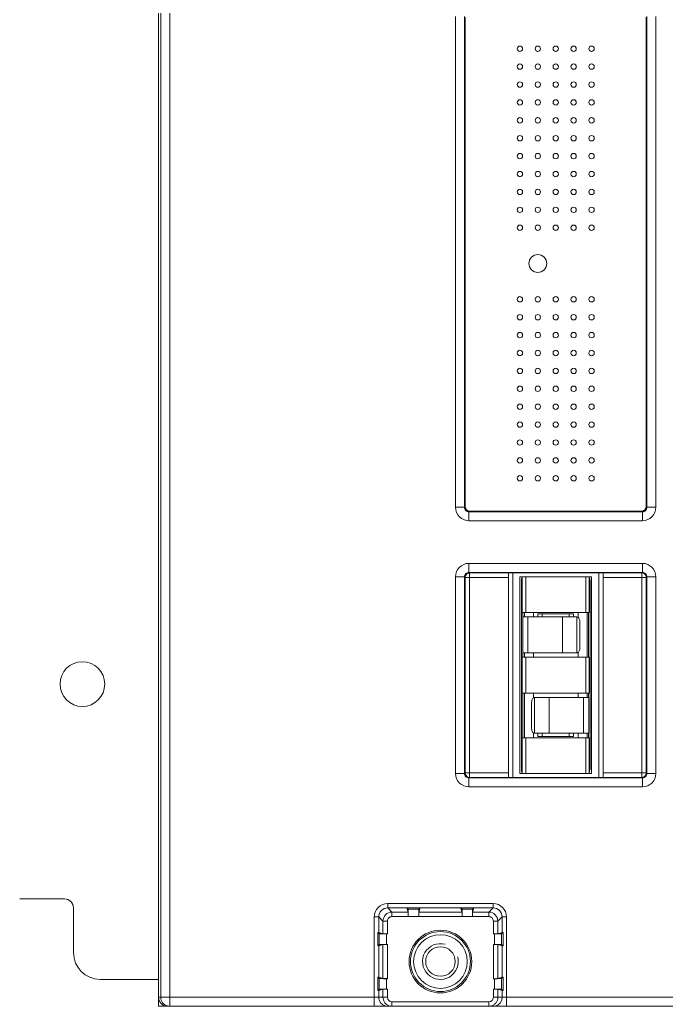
# Model space of a CAD drawing. Header units: millimetres. Extents: x 33157 to 59611, y -29750 to 1750.
# Drawn here: x 54837.7 to 54909.9, y -957.5 to -847.2 of the extents above; entities that cross this region are included whole.
import ezdxf

# ---------------------------------------------------------------- set-up
doc = ezdxf.new("R2010")
doc.units = ezdxf.units.MM
for name, color, linetype, lineweight in [('4CAODIBANPCBDXF_CONTINUOUS_LINE', 7, 'Continuous', 18), ('4CAODIZUOXIADXF_CONTINUOUS_LINE', 7, 'Continuous', 18), ('JIEDIHUANGPIDXF_CONTINUOUS_LINE', 7, 'Continuous', 18), ('JIEDIKUAI_DXF_CONTINUOUS_LINE', 7, 'Continuous', 18), ('LKC233_DXF_CONTINUOUS_LINE', 7, 'Continuous', 18), ('RERONGQIANJIDXF_CONTINUOUS_LINE', 7, 'Continuous', 18), ('ZUOCEGUDINGEDXF_CONTINUOUS_LINE', 7, 'Continuous', 18)]:
    doc.layers.add(name, color=color, linetype=linetype, lineweight=lineweight)

msp = doc.modelspace()

# ---------------------------------------------------------------- linework, layer by layer
at = {"layer": '4CAODIBANPCBDXF_CONTINUOUS_LINE', "color": 7, "linetype": 'Continuous'}
for p, q in [((54892.79, -909.04), (54892.79, -931.94)), ((54902.39, -931.94), (54902.39, -909.04))]:
    msp.add_line(p, q, dxfattribs=at)
for centre, radius in [((54893.59, -850.49), 0.3), ((54895.59, -850.49), 0.3), ((54897.59, -850.49), 0.3), ((54899.59, -850.49), 0.3), ((54901.59, -850.49), 0.3), ((54893.59, -852.49), 0.3), ((54895.59, -852.49), 0.3), ((54897.59, -852.49), 0.3), ((54899.59, -852.49), 0.3), ((54901.59, -852.49), 0.3), ((54893.59, -854.49), 0.3), ((54895.59, -854.49), 0.3), ((54897.59, -854.49), 0.3), ((54899.59, -854.49), 0.3), ((54901.59, -854.49), 0.3), ((54893.59, -856.49), 0.3), ((54895.59, -856.49), 0.3), ((54897.59, -856.49), 0.3), ((54899.59, -856.49), 0.3), ((54901.59, -856.49), 0.3), ((54893.59, -858.49), 0.3), ((54895.59, -858.49), 0.3), ((54897.59, -858.49), 0.3), ((54899.59, -858.49), 0.3), ((54901.59, -858.49), 0.3), ((54893.59, -860.49), 0.3), ((54895.59, -860.49), 0.3), ((54897.59, -860.49), 0.3), ((54899.59, -860.49), 0.3), ((54901.59, -860.49), 0.3), ((54893.59, -862.49), 0.3), ((54895.59, -862.49), 0.3), ((54897.59, -862.49), 0.3), ((54899.59, -862.49), 0.3), ((54901.59, -862.49), 0.3), ((54893.59, -864.49), 0.3), ((54895.59, -864.49), 0.3), ((54897.59, -864.49), 0.3), ((54899.59, -864.49), 0.3), ((54901.59, -864.49), 0.3), ((54893.59, -866.49), 0.3), ((54895.59, -866.49), 0.3), ((54897.59, -866.49), 0.3), ((54899.59, -866.49), 0.3), ((54901.59, -866.49), 0.3), ((54893.59, -868.49), 0.3), ((54895.59, -868.49), 0.3), ((54897.59, -868.49), 0.3), ((54899.59, -868.49), 0.3), ((54901.59, -868.49), 0.3), ((54893.59, -870.49), 0.3), ((54895.59, -870.49), 0.3), ((54897.59, -870.49), 0.3), ((54899.59, -870.49), 0.3), ((54901.59, -870.49), 0.3), ((54895.59, -874.49), 1), ((54893.59, -878.49), 0.3), ((54895.59, -878.49), 0.3), ((54897.59, -878.49), 0.3), ((54899.59, -878.49), 0.3), ((54901.59, -878.49), 0.3), ((54893.59, -880.49), 0.3), ((54895.59, -880.49), 0.3), ((54897.59, -880.49), 0.3), ((54899.59, -880.49), 0.3), ((54901.59, -880.49), 0.3), ((54893.59, -882.49), 0.3), ((54895.59, -882.49), 0.3), ((54897.59, -882.49), 0.3), ((54899.59, -882.49), 0.3), ((54901.59, -882.49), 0.3), ((54893.59, -884.49), 0.3), ((54895.59, -884.49), 0.3), ((54897.59, -884.49), 0.3), ((54899.59, -884.49), 0.3), ((54901.59, -884.49), 0.3), ((54893.59, -886.49), 0.3), ((54895.59, -886.49), 0.3), ((54897.59, -886.49), 0.3), ((54899.59, -886.49), 0.3), ((54901.59, -886.49), 0.3), ((54893.59, -888.49), 0.3), ((54895.59, -888.49), 0.3), ((54897.59, -888.49), 0.3), ((54899.59, -888.49), 0.3), ((54901.59, -888.49), 0.3), ((54893.59, -890.49), 0.3), ((54895.59, -890.49), 0.3), ((54897.59, -890.49), 0.3), ((54899.59, -890.49), 0.3), ((54901.59, -890.49), 0.3), ((54893.59, -892.49), 0.3), ((54895.59, -892.49), 0.3), ((54897.59, -892.49), 0.3), ((54899.59, -892.49), 0.3), ((54901.59, -892.49), 0.3), ((54893.59, -894.49), 0.3), ((54895.59, -894.49), 0.3), ((54897.59, -894.49), 0.3), ((54899.59, -894.49), 0.3), ((54901.59, -894.49), 0.3), ((54893.59, -896.49), 0.3), ((54895.59, -896.49), 0.3), ((54897.59, -896.49), 0.3), ((54899.59, -896.49), 0.3), ((54901.59, -896.49), 0.3), ((54893.59, -898.49), 0.3), ((54895.59, -898.49), 0.3), ((54897.59, -898.49), 0.3), ((54899.59, -898.49), 0.3), ((54901.59, -898.49), 0.3)]:
    msp.add_circle(centre, radius, dxfattribs=at)
at = {"layer": '4CAODIZUOXIADXF_CONTINUOUS_LINE', "color": 7, "linetype": 'Continuous'}
msp.add_line((54853.21, -957.49), (54853.21, -956.49), dxfattribs=at)
at = {"layer": '4CAODIZUOXIADXF_CONTINUOUS_LINE', "color": 3, "linetype": 'Continuous'}
msp.add_line((54853.21, -957.49), (54854.21, -957.49), dxfattribs=at)
at = {"layer": 'JIEDIHUANGPIDXF_CONTINUOUS_LINE', "color": 7, "linetype": 'Continuous'}
for p, q in [((54901.34, -909.49), (54893.84, -909.49)), ((54893.84, -913.49), (54893.84, -909.49)), ((54894.24, -913.49), (54894.24, -909.49)), ((54900.94, -913.49), (54900.94, -909.49)), ((54901.34, -913.49), (54901.34, -909.49)), ((54893.75, -909.99), (54893.75, -930.99)), ((54901.43, -930.99), (54901.43, -909.99)), ((54901.34, -913.49), (54893.84, -913.49)), ((54893.93, -913.99), (54893.93, -913.49)), ((54901.24, -918.49), (54901.24, -913.49)), ((54893.9, -913.99), (54899.94, -913.99)), ((54893.9, -913.99), (54893.9, -917.99)), ((54894.47, -913.99), (54894.47, -917.99)), ((54898.33, -913.99), (54898.33, -917.99)), ((54899.94, -913.99), (54899.94, -917.99)), ((54900.27, -914.49), (54900.27, -917.49)), ((54893.9, -917.99), (54899.94, -917.99)), ((54893.93, -918.49), (54893.93, -917.99)), ((54901.34, -918.49), (54893.84, -918.49)), ((54893.84, -922.49), (54893.84, -918.49)), ((54894.24, -922.49), (54894.24, -918.49)), ((54900.94, -922.49), (54900.94, -918.49)), ((54901.34, -922.49), (54901.34, -918.49)), ((54901.34, -922.49), (54893.84, -922.49)), ((54893.93, -927.49), (54893.93, -922.49)), ((54901.24, -922.99), (54901.24, -922.49)), ((54894.9, -926.49), (54894.9, -923.49)), ((54901.28, -922.99), (54895.23, -922.99)), ((54895.23, -926.99), (54895.23, -922.99)), ((54896.84, -926.99), (54896.84, -922.99)), ((54900.71, -926.99), (54900.71, -922.99)), ((54901.28, -926.99), (54901.28, -922.99)), ((54901.28, -926.99), (54895.23, -926.99)), ((54901.24, -927.49), (54901.24, -926.99)), ((54893.84, -931.49), (54893.84, -927.49)), ((54901.34, -927.49), (54893.84, -927.49)), ((54894.24, -931.49), (54894.24, -927.49)), ((54900.94, -931.49), (54900.94, -927.49)), ((54901.34, -931.49), (54901.34, -927.49)), ((54901.34, -931.49), (54893.84, -931.49))]:
    msp.add_line(p, q, dxfattribs=at)
for points, knots in [([(54893.79, -909.74), (54893.78, -909.76), (54893.76, -909.84), (54893.75, -909.93), (54893.75, -909.99)], [0, 0, 0, 0, 83878.269119, 345555.121159, 345555.121159, 345555.121159, 345555.121159]), ([(54901.43, -909.99), (54901.43, -909.97), (54901.42, -909.88), (54901.41, -909.8), (54901.39, -909.74)], [0, 0, 0, 0, 88117.027528, 345603.256055, 345603.256055, 345603.256055, 345603.256055]), ([(54900.27, -914.49), (54900.27, -914.43), (54900.26, -914.3), (54900.19, -914.14), (54900.08, -914.02), (54899.99, -913.99), (54899.94, -913.99)], [0, 0, 0, 0, 180285.624258, 346425.816686, 489235.215109, 612922.351622, 612922.351622, 612922.351622, 612922.351622]), ([(54899.94, -917.99), (54899.99, -917.99), (54900.08, -917.96), (54900.19, -917.84), (54900.26, -917.68), (54900.27, -917.55), (54900.27, -917.49)], [0, 0, 0, 0, 123691.279168, 266505.460709, 432651.217673, 612942.880241, 612942.880241, 612942.880241, 612942.880241]), ([(54895.23, -922.99), (54895.19, -922.99), (54895.09, -923.02), (54894.99, -923.14), (54894.92, -923.3), (54894.9, -923.43), (54894.9, -923.49)], [0, 0, 0, 0, 123685.865624, 266493.796676, 432632.282008, 612916.053826, 612916.053826, 612916.053826, 612916.053826]), ([(54894.9, -926.49), (54894.9, -926.55), (54894.92, -926.68), (54894.99, -926.84), (54895.09, -926.96), (54895.19, -926.99), (54895.23, -926.99)], [0, 0, 0, 0, 180289.632428, 346433.51854, 489246.091949, 612935.978315, 612935.978315, 612935.978315, 612935.978315]), ([(54893.75, -930.99), (54893.75, -931.02), (54893.76, -931.13), (54893.79, -931.25), (54893.83, -931.32)], [0, 0, 0, 0, 90429.796297, 345623.025804, 345623.025804, 345623.025804, 345623.025804]), ([(54901.35, -931.32), (54901.36, -931.3), (54901.41, -931.19), (54901.43, -931.08), (54901.43, -930.99)], [0, 0, 0, 0, 81129.651335, 345671.141121, 345671.141121, 345671.141121, 345671.141121])]:
    msp.add_open_spline(points, degree=3, knots=knots, dxfattribs=at)
for points in [[(54893.83, -909.66), (54893.81, -909.68), (54893.8, -909.71), (54893.79, -909.74)], [(54901.39, -909.74), (54901.37, -909.71), (54901.36, -909.68), (54901.35, -909.66)]]:
    msp.add_open_spline(points, degree=3, dxfattribs=at)
at = {"layer": 'JIEDIKUAI_DXF_CONTINUOUS_LINE', "color": 7, "linetype": 'Continuous'}
for p, q in [((54893.59, -909.49), (54893.84, -909.49)), ((54893.59, -931.49), (54893.59, -909.49)), ((54901.34, -909.49), (54901.59, -909.49)), ((54901.59, -931.49), (54901.59, -909.49)), ((54894.09, -913.49), (54894.09, -913.99)), ((54895.09, -913.49), (54895.09, -913.99)), ((54899.59, -913.64), (54895.59, -913.64)), ((54895.59, -913.64), (54895.59, -913.99)), ((54896.09, -913.64), (54896.09, -913.99)), ((54899.09, -913.99), (54899.09, -913.64)), ((54899.59, -913.99), (54899.59, -913.64)), ((54900.09, -914.05), (54900.09, -913.49)), ((54901.09, -918.49), (54901.09, -913.49)), ((54894.09, -917.99), (54894.09, -918.49)), ((54895.09, -917.99), (54895.09, -918.49)), ((54900.09, -918.49), (54900.09, -917.93)), ((54894.09, -922.49), (54894.09, -927.49)), ((54895.09, -922.49), (54895.09, -923.05)), ((54900.09, -922.99), (54900.09, -922.49)), ((54901.09, -922.99), (54901.09, -922.49)), ((54895.09, -926.93), (54895.09, -927.49)), ((54895.59, -926.99), (54895.59, -927.34)), ((54896.09, -926.99), (54896.09, -927.34)), ((54899.09, -927.34), (54899.09, -926.99)), ((54899.59, -927.34), (54899.59, -926.99)), ((54900.09, -927.49), (54900.09, -926.99)), ((54901.09, -927.49), (54901.09, -926.99)), ((54899.59, -927.34), (54895.59, -927.34)), ((54893.59, -931.49), (54893.84, -931.49)), ((54901.34, -931.49), (54901.59, -931.49))]:
    msp.add_line(p, q, dxfattribs=at)
at = {"layer": 'LKC233_DXF_CONTINUOUS_LINE', "color": 7, "linetype": 'Continuous'}
for p, q in [((54854.47, -791.49), (54854.47, -957.49)), ((54853.21, -792.49), (54853.21, -956.49)), ((54853.47, -792.49), (54853.47, -956.49)), ((54886.4, -901.73), (54886.4, -846.9)), ((54887.4, -901.73), (54887.4, -846.9)), ((54887.48, -901.65), (54887.48, -846.98)), ((54907.69, -846.98), (54907.69, -901.65)), ((54907.78, -846.9), (54907.78, -901.73)), ((54908.78, -846.9), (54908.78, -901.73)), ((54886.4, -901.73), (54887.4, -901.73)), ((54887.48, -901.65), (54887.4, -901.73)), ((54907.69, -901.65), (54907.78, -901.73)), ((54908.78, -901.73), (54907.78, -901.73)), ((54887.98, -902.15), (54887.9, -902.23)), ((54907.28, -902.23), (54887.9, -902.23)), ((54887.9, -903.23), (54887.9, -902.23)), ((54907.19, -902.15), (54887.98, -902.15)), ((54907.19, -902.15), (54907.28, -902.23)), ((54907.28, -903.23), (54907.28, -902.23)), ((54907.28, -903.23), (54887.9, -903.23)), ((54887.9, -908), (54907.28, -908)), ((54887.9, -908), (54887.9, -909)), ((54907.28, -908), (54907.28, -909)), ((54887.9, -909), (54907.28, -909)), ((54887.97, -909.07), (54887.9, -909)), ((54892.31, -909.07), (54887.97, -909.07)), ((54887.97, -909.07), (54887.97, -931.91)), ((54892.31, -909.07), (54892.34, -909.04)), ((54892.34, -909.04), (54902.84, -909.04)), ((54902.87, -909.07), (54902.84, -909.04)), ((54907.21, -909.07), (54902.87, -909.07)), ((54907.28, -909), (54907.21, -909.07)), ((54907.21, -909.07), (54907.21, -931.91)), ((54886.4, -909.5), (54887.4, -909.5)), ((54886.4, -931.48), (54886.4, -909.5)), ((54887.4, -931.48), (54887.4, -909.5)), ((54887.47, -909.57), (54887.4, -909.5)), ((54892.3, -909.57), (54887.47, -909.57)), ((54887.47, -909.57), (54887.47, -931.41)), ((54892.3, -931.41), (54892.3, -909.57)), ((54907.71, -909.57), (54902.88, -909.57)), ((54902.88, -931.41), (54902.88, -909.57)), ((54907.78, -909.5), (54907.71, -909.57)), ((54907.71, -931.41), (54907.71, -909.57)), ((54908.78, -909.5), (54907.78, -909.5)), ((54907.78, -909.5), (54907.78, -931.48)), ((54908.78, -909.5), (54908.78, -931.48)), ((54886.4, -931.48), (54887.4, -931.48)), ((54887.47, -931.41), (54887.4, -931.48)), ((54887.47, -931.41), (54892.3, -931.41)), ((54907.71, -931.41), (54902.88, -931.41)), ((54907.71, -931.41), (54907.78, -931.48)), ((54908.78, -931.48), (54907.78, -931.48)), ((54887.97, -931.91), (54887.9, -931.98)), ((54907.28, -931.98), (54887.9, -931.98)), ((54887.9, -932.98), (54887.9, -931.98)), ((54887.97, -931.91), (54892.31, -931.91)), ((54892.31, -931.91), (54892.34, -931.94)), ((54892.34, -931.94), (54902.84, -931.94)), ((54902.87, -931.91), (54902.84, -931.94)), ((54902.87, -931.91), (54907.21, -931.91)), ((54907.21, -931.91), (54907.28, -931.98)), ((54907.28, -932.98), (54907.28, -931.98)), ((54907.28, -932.98), (54887.9, -932.98)), ((54878.82, -946), (54878.82, -946.5)), ((54890.6, -946), (54878.82, -946)), ((54880.96, -946.5), (54878.82, -946.5)), ((54879.29, -946.97), (54878.82, -946.5)), ((54882.45, -946.49), (54880.96, -946.49)), ((54880.96, -946.49), (54880.96, -946.49)), ((54880.96, -946.5), (54881.12, -946.97)), ((54881.12, -946.65), (54880.96, -946.5)), ((54882.3, -946.65), (54881.12, -946.65)), ((54882.3, -946.65), (54882.45, -946.49)), ((54882.45, -946.5), (54882.3, -946.97)), ((54886.96, -946.5), (54882.45, -946.5)), ((54888.45, -946.49), (54886.96, -946.49)), ((54886.96, -946.49), (54886.96, -946.49)), ((54886.96, -946.5), (54887.12, -946.97)), ((54887.12, -946.65), (54886.96, -946.5)), ((54888.3, -946.65), (54887.12, -946.65)), ((54888.3, -946.65), (54888.45, -946.49)), ((54888.45, -946.5), (54888.3, -946.97)), ((54890.6, -946.5), (54888.45, -946.5)), ((54890.12, -946.97), (54890.6, -946.5)), ((54890.6, -946), (54890.6, -946.5)), ((54877.32, -947.5), (54877.32, -957.49)), ((54877.32, -947.5), (54877.82, -947.5)), ((54877.82, -947.5), (54877.82, -949.24)), ((54878.29, -947.97), (54877.82, -947.5)), ((54878.29, -947.97), (54878.29, -949.4)), ((54878.79, -947.97), (54878.29, -947.97)), ((54878.79, -947.97), (54878.79, -949.41)), ((54879.29, -947.47), (54879.29, -946.97)), ((54881.12, -946.97), (54879.29, -946.97)), ((54881.12, -947.46), (54879.29, -947.47)), ((54888.29, -947.46), (54881.12, -947.46)), ((54887.12, -946.97), (54882.3, -946.97)), ((54890.12, -947.47), (54888.29, -947.46)), ((54890.12, -946.97), (54888.3, -946.97)), ((54890.12, -947.47), (54890.12, -946.97)), ((54890.62, -949.41), (54890.62, -947.97)), ((54890.62, -947.97), (54891.12, -947.97)), ((54891.12, -947.97), (54891.6, -947.5)), ((54891.12, -949.4), (54891.12, -947.97)), ((54891.6, -949.24), (54891.6, -947.5)), ((54892.1, -947.5), (54891.6, -947.5)), ((54892.1, -947.5), (54892.1, -957.49)), ((54877.71, -949.24), (54877.71, -950.74)), ((54877.87, -949.4), (54877.71, -949.24)), ((54877.82, -949.24), (54878.29, -949.4)), ((54877.87, -949.4), (54877.87, -950.58)), ((54878.67, -949.41), (54878.67, -950.57)), ((54878.79, -949.41), (54878.67, -949.41)), ((54890.62, -949.41), (54890.75, -949.41)), ((54890.75, -950.57), (54890.75, -949.41)), ((54891.6, -949.24), (54891.12, -949.4)), ((54891.55, -949.4), (54891.71, -949.24)), ((54891.55, -950.58), (54891.55, -949.4)), ((54891.71, -950.74), (54891.71, -949.24)), ((54877.87, -950.58), (54877.71, -950.74)), ((54877.82, -950.74), (54878.29, -950.58)), ((54877.82, -950.74), (54877.82, -954.24)), ((54878.29, -950.58), (54878.29, -954.4)), ((54878.79, -950.57), (54878.67, -950.57)), ((54878.79, -950.57), (54878.79, -954.41)), ((54890.62, -954.41), (54890.62, -950.57)), ((54890.62, -950.57), (54890.75, -950.57)), ((54891.12, -954.4), (54891.12, -950.58)), ((54891.6, -950.74), (54891.12, -950.58)), ((54891.55, -950.58), (54891.71, -950.74)), ((54891.6, -954.24), (54891.6, -950.74)), ((54877.71, -954.24), (54877.71, -955.74)), ((54877.87, -954.4), (54877.71, -954.24)), ((54877.82, -954.24), (54878.29, -954.4)), ((54877.87, -954.4), (54877.87, -955.58)), ((54878.67, -954.41), (54878.67, -955.57)), ((54878.79, -954.41), (54878.67, -954.41)), ((54890.62, -954.41), (54890.75, -954.41)), ((54890.75, -955.57), (54890.75, -954.41)), ((54891.6, -954.24), (54891.12, -954.4)), ((54891.55, -954.4), (54891.71, -954.24)), ((54891.55, -955.58), (54891.55, -954.4)), ((54891.71, -955.74), (54891.71, -954.24)), ((54877.87, -955.58), (54877.71, -955.74)), ((54877.82, -955.74), (54878.29, -955.58)), ((54877.82, -955.74), (54877.82, -956.49)), ((54878.29, -955.58), (54878.29, -956.49)), ((54878.79, -955.57), (54878.67, -955.57)), ((54878.79, -955.57), (54878.79, -956.49)), ((54890.62, -956.49), (54890.62, -955.57)), ((54890.62, -955.57), (54890.75, -955.57)), ((54891.12, -956.49), (54891.12, -955.58)), ((54891.6, -955.74), (54891.12, -955.58)), ((54891.55, -955.58), (54891.71, -955.74)), ((54891.6, -956.49), (54891.6, -955.74)), ((54878.79, -956.49), (54853.21, -956.49)), ((54932.79, -956.49), (54890.62, -956.49)), ((55050.21, -957.49), (54854.21, -957.49)), ((54879.29, -956.99), (54879.29, -957.49)), ((54879.29, -956.99), (54890.12, -956.99)), ((54890.12, -956.99), (54890.12, -957.49))]:
    msp.add_line(p, q, dxfattribs=at)
for radius in [3.5, 3.35]:
    msp.add_circle((54884.71, -952.49), radius, dxfattribs=at)
for centre, radius, start, end in [((54887.9, -901.73), 1.5, 180.0054, 269.993), ((54887.9, -901.73), 0.5, 179.9934, 270.0066), ((54907.28, -901.73), 1.5, 270.0054, 359.993), ((54907.28, -901.73), 0.5, 269.9934, 0.0066), ((54887.9, -909.5), 1.5, 90.0054, 179.993), ((54907.28, -909.5), 1.5, 0.0074, 89.9942), ((54887.9, -909.5), 0.5, 89.9934, 180.0066), ((54887.97, -909.57), 0.5, 112.5045, 173.8746), ((54907.21, -909.56), 0.496, 83.8008, 89.9784), ((54907.21, -909.57), 0.5, 22.5045, 83.8746), ((54907.28, -909.5), 0.5, 359.9932, 90.0068), ((54887.96, -909.57), 0.496, 173.8008, 179.9784), ((54887.9, -931.48), 1.5, 180.0054, 269.993), ((54887.9, -931.48), 0.5, 179.9934, 270.0066), ((54907.28, -931.48), 1.5, 270.0054, 359.993), ((54907.28, -931.48), 0.5, 269.9934, 0.0066), ((54907.21, -931.41), 0.5, 292.5045, 353.8746), ((54907.22, -931.41), 0.496, 353.8008, 359.9784), ((54887.97, -931.41), 0.5, 202.5045, 263.8746), ((54887.97, -931.42), 0.496, 263.8008, 269.9784), ((54878.82, -947.5), 1.5, 90.0005, 179.9978), ((54878.82, -947.5), 0.999, 89.9691, 180.0309), ((54890.6, -947.5), 1.5, 0.0005, 89.9978), ((54890.6, -947.5), 0.999, 359.9691, 90.0309), ((54879.29, -947.97), 1, 90.0199, 179.9801), ((54879.29, -947.97), 0.5, 89.9922, 180.0078), ((54890.12, -947.97), 1, 0.0199, 89.9801), ((54890.12, -947.97), 0.5, 359.9922, 90.0078), ((54854.47, -956.49), 1, 179.9929, 254.9915), ((54878.82, -956.49), 1, 202.4923, 269.9896), ((54879.29, -956.49), 0.5, 180.0101, 270.0095), ((54890.12, -956.49), 0.5, 269.9905, 359.9899), ((54890.6, -956.49), 1, 270.0104, 337.5077), ((54854.47, -956.48), 1.01, 255.015, 269.9237)]:
    msp.add_arc(centre, radius, start, end, dxfattribs=at)
for centre, major_axis, ratio, start_param, end_param in [((54887.98, -901.65), (-0.354, -0.354), 0.999924, 5.497825, 7.068545), ((54907.19, -901.65), (0.354, -0.354), 0.999924, 5.497825, 7.068545), ((54892.31, -909.57), (0, -0.5), 0.008727, 3.150319, 4.712389), ((54902.87, -909.57), (0, -0.5), 0.008727, 1.570796, 3.132866), ((54892.31, -931.41), (0, -0.5), 0.008727, 4.712389, 6.274459), ((54902.87, -931.41), (0, -0.5), 0.008727, 0.008727, 1.570796), ((54877.32, -949.24), (-0.5, 0), 0.008727, 3.167773, 3.821876), ((54878.67, -949.4), (-0.8, 0), 0.008727, 0.008727, 1.570796), ((54878.79, -949.4), (-0.5, 0), 0.008727, 0.02618, 1.570796), ((54892.1, -949.24), (-0.5, 0), 0.008727, 5.602902, 6.257005), ((54877.32, -950.74), (-0.5, 0), 0.008727, 2.461309, 3.115413), ((54890.62, -950.58), (-0.5, 0), 0.008727, 3.167773, 4.712389), ((54890.75, -950.58), (-0.8, 0), 0.008727, 3.150319, 4.712389), ((54892.1, -950.74), (-0.5, 0), 0.008727, 0.02618, 0.680284), ((54877.32, -954.24), (-0.5, 0), 0.008727, 3.167773, 3.821876), ((54878.67, -954.4), (-0.8, 0), 0.008727, 0.008727, 1.570796), ((54878.79, -954.4), (-0.5, 0), 0.008727, 0.02618, 1.570796), ((54892.1, -954.24), (-0.5, 0), 0.008727, 5.602902, 6.257005), ((54877.32, -955.74), (-0.5, 0), 0.008727, 2.461309, 3.115413), ((54890.62, -955.58), (-0.5, 0), 0.008727, 3.167773, 4.712389), ((54890.75, -955.58), (-0.8, 0), 0.008727, 3.150319, 4.712389), ((54892.1, -955.74), (-0.5, 0), 0.008727, 0.02618, 0.680284), ((54854.21, -956.49), (-1, 0), 0.999657, 0, 1.570796)]:
    msp.add_ellipse(centre, major_axis=major_axis, ratio=ratio, start_param=start_param, end_param=end_param, dxfattribs=at)
for points in [[(54887.97, -909.07), (54887.9, -909.07), (54887.83, -909.08), (54887.77, -909.1)], [(54907.71, -909.57), (54907.71, -909.5), (54907.7, -909.44), (54907.67, -909.38)], [(54887.47, -931.41), (54887.47, -931.48), (54887.48, -931.54), (54887.5, -931.6)], [(54907.21, -931.91), (54907.28, -931.91), (54907.34, -931.9), (54907.4, -931.87)], [(54877.82, -956.49), (54877.82, -956.62), (54877.85, -956.75), (54877.9, -956.87)], [(54878.29, -956.49), (54878.29, -956.67), (54878.35, -956.87), (54878.45, -957.02)], [(54890.92, -957.09), (54891.05, -956.92), (54891.12, -956.7), (54891.12, -956.49)], [(54891.6, -956.49), (54891.6, -956.62), (54891.57, -956.75), (54891.52, -956.87)], [(54878.45, -957.02), (54878.51, -957.13), (54878.6, -957.22), (54878.7, -957.29)], [(54878.7, -957.29), (54878.86, -957.42), (54879.08, -957.49), (54879.29, -957.49)], [(54890.12, -957.49), (54890.31, -957.49), (54890.5, -957.43), (54890.66, -957.34)], [(54890.66, -957.34), (54890.76, -957.27), (54890.85, -957.19), (54890.92, -957.09)]]:
    msp.add_open_spline(points, degree=3, dxfattribs=at)
for points, knots in [([(54881.12, -947.46), (54881.12, -947.36), (54881.12, -947.21), (54881.12, -947.02), (54881.12, -946.9), (54881.12, -946.8), (54881.12, -946.73), (54881.12, -946.69), (54881.12, -946.67), (54881.12, -946.66), (54881.12, -946.65), (54881.12, -946.65)], [0, 0, 0, 0, 486072.385694, 706673.61491, 900409.000781, 1060010.154897, 1179514.928678, 1222551.717634, 1253908.804722, 1273350.543225, 1280673.361533, 1280673.361533, 1280673.361533, 1280673.361533]), ([(54882.3, -946.65), (54882.3, -946.65), (54882.3, -946.66), (54882.3, -946.67), (54882.3, -946.69), (54882.3, -946.73), (54882.3, -946.8), (54882.29, -946.9), (54882.29, -947.02), (54882.29, -947.21), (54882.29, -947.36), (54882.29, -947.46)], [0, 0, 0, 0, 7322.99225, 26765.192563, 58123.024492, 101160.835723, 220668.448162, 380273.393365, 574013.381132, 794619.850402, 1280703.782022, 1280703.782022, 1280703.782022, 1280703.782022]), ([(54887.12, -947.46), (54887.12, -947.36), (54887.12, -947.21), (54887.12, -947.02), (54887.12, -946.9), (54887.12, -946.8), (54887.12, -946.73), (54887.12, -946.69), (54887.12, -946.67), (54887.12, -946.66), (54887.12, -946.65), (54887.12, -946.65)], [0, 0, 0, 0, 486125.081139, 706750.225889, 900506.614747, 1060125.071335, 1179642.800711, 1222684.255316, 1254044.741848, 1273488.588043, 1280812.200223, 1280812.200223, 1280812.200223, 1280812.200223]), ([(54888.3, -946.65), (54888.3, -946.65), (54888.3, -946.66), (54888.3, -946.67), (54888.3, -946.69), (54888.3, -946.73), (54888.3, -946.8), (54888.29, -946.9), (54888.29, -947.02), (54888.29, -947.21), (54888.29, -947.36), (54888.29, -947.46)], [0, 0, 0, 0, 7323.786122, 26768.094127, 58129.3255, 101171.80238, 220692.370415, 380314.618091, 574075.608847, 794705.993651, 1280842.62072, 1280842.62072, 1280842.62072, 1280842.62072]), ([(54881.12, -947.46), (54881.12, -947.4), (54881.12, -947.29), (54881.12, -947.15), (54881.12, -947.07), (54881.12, -947.02), (54881.12, -946.99), (54881.12, -946.97)], [0, 0, 0, 0, 282250.856701, 521708.110017, 614213.195238, 684022.278827, 746073.310592, 746073.310592, 746073.310592, 746073.310592]), ([(54882.29, -947.46), (54882.29, -947.4), (54882.29, -947.29), (54882.29, -947.15), (54882.29, -947.07), (54882.3, -947.02), (54882.29, -946.99), (54882.3, -946.97)], [0, 0, 0, 0, 282256.830421, 521719.151749, 614226.194801, 684036.755871, 746089.100919, 746089.100919, 746089.100919, 746089.100919]), ([(54887.12, -947.46), (54887.12, -947.4), (54887.12, -947.29), (54887.12, -947.15), (54887.12, -947.07), (54887.12, -947.02), (54887.12, -946.99), (54887.12, -946.97)], [0, 0, 0, 0, 282281.463744, 521764.6836, 614279.799995, 684096.453622, 746154.214147, 746154.214147, 746154.214147, 746154.214147]), ([(54888.29, -947.46), (54888.29, -947.4), (54888.29, -947.29), (54888.29, -947.15), (54888.29, -947.07), (54888.3, -947.02), (54888.29, -946.99), (54888.3, -946.97)], [0, 0, 0, 0, 282287.437464, 521775.725333, 614292.799558, 684110.930665, 746170.004475, 746170.004475, 746170.004475, 746170.004475]), ([(54890.72, -949.41), (54890.77, -949.41), (54890.87, -949.4), (54890.99, -949.41), (54891.07, -949.4), (54891.11, -949.4), (54891.12, -949.4)], [0, 0, 0, 0, 233728.20194, 430939.733503, 562741.400487, 613020.037593, 613020.037593, 613020.037593, 613020.037593]), ([(54890.72, -949.41), (54890.83, -949.41), (54890.98, -949.41), (54891.17, -949.4), (54891.3, -949.4), (54891.4, -949.4), (54891.47, -949.4), (54891.51, -949.4), (54891.53, -949.4), (54891.54, -949.4), (54891.55, -949.4), (54891.55, -949.4)], [0, 0, 0, 0, 483533.4978, 704215.096539, 898705.639691, 1059072.483016, 1179185.06313, 1222469.997949, 1254016.334021, 1273577.108742, 1280937.011586, 1280937.011586, 1280937.011586, 1280937.011586]), ([(54878.69, -950.57), (54878.59, -950.57), (54878.44, -950.57), (54878.25, -950.57), (54878.12, -950.58), (54878.02, -950.58), (54877.95, -950.58), (54877.91, -950.58), (54877.89, -950.58), (54877.88, -950.58), (54877.87, -950.58), (54877.87, -950.58)], [0, 0, 0, 0, 483423.280265, 704054.576425, 898500.787037, 1058831.076042, 1178916.277469, 1222191.345837, 1253730.491179, 1273286.80718, 1280645.032394, 1280645.032394, 1280645.032394, 1280645.032394]), ([(54878.69, -950.57), (54878.64, -950.57), (54878.55, -950.57), (54878.43, -950.57), (54878.34, -950.58), (54878.3, -950.57), (54878.29, -950.58)], [0, 0, 0, 0, 233677.988963, 430847.152605, 562620.503989, 612888.339489, 612888.339489, 612888.339489, 612888.339489]), ([(54890.72, -954.41), (54890.77, -954.41), (54890.87, -954.4), (54890.99, -954.41), (54891.07, -954.4), (54891.11, -954.4), (54891.12, -954.4)], [0, 0, 0, 0, 233739.012158, 430959.664998, 562767.427971, 613048.390527, 613048.390527, 613048.390527, 613048.390527]), ([(54890.72, -954.41), (54890.83, -954.41), (54890.98, -954.41), (54891.17, -954.4), (54891.3, -954.4), (54891.4, -954.4), (54891.47, -954.4), (54891.51, -954.4), (54891.53, -954.4), (54891.54, -954.4), (54891.55, -954.4), (54891.55, -954.4)], [0, 0, 0, 0, 483554.913292, 704246.285924, 898745.442979, 1059119.388884, 1179237.288733, 1222524.140622, 1254071.873868, 1273633.514927, 1280993.743739, 1280993.743739, 1280993.743739, 1280993.743739]), ([(54878.69, -955.57), (54878.59, -955.57), (54878.44, -955.57), (54878.25, -955.57), (54878.12, -955.58), (54878.02, -955.58), (54877.95, -955.58), (54877.91, -955.58), (54877.89, -955.58), (54877.88, -955.58), (54877.87, -955.58), (54877.87, -955.58)], [0, 0, 0, 0, 483444.696498, 704085.766891, 898540.591704, 1058877.983534, 1178968.50488, 1222245.490386, 1253786.032949, 1273343.215319, 1280701.766511, 1280701.766511, 1280701.766511, 1280701.766511])]:
    msp.add_open_spline(points, degree=3, knots=knots, dxfattribs=at)
at = {"layer": 'RERONGQIANJIDXF_CONTINUOUS_LINE', "color": 7, "linetype": 'Continuous'}
for radius in [3, 1.65]:
    msp.add_circle((54884.71, -952.49), radius, dxfattribs=at)
at = {"layer": 'RERONGQIANJIDXF_CONTINUOUS_LINE', "color": 2, "linetype": 'Continuous'}
msp.add_arc((54884.71, -952.49), 2, 75, 15, dxfattribs=at)
at = {"layer": 'ZUOCEGUDINGEDXF_CONTINUOUS_LINE', "color": 7, "linetype": 'Continuous'}
for p, q in [((54837.71, -945.49), (54842.71, -945.49)), ((54843.71, -951.49), (54843.71, -946.49)), ((54846.71, -954.49), (54853.21, -954.49))]:
    msp.add_line(p, q, dxfattribs=at)
msp.add_circle((54844.71, -921.49), 2.5, dxfattribs=at)
for centre, radius, start, end in [((54842.71, -946.49), 1, 0, 90), ((54846.71, -951.49), 3, 180, 270)]:
    msp.add_arc(centre, radius, start, end, dxfattribs=at)

doc.saveas('drawing.dxf')
